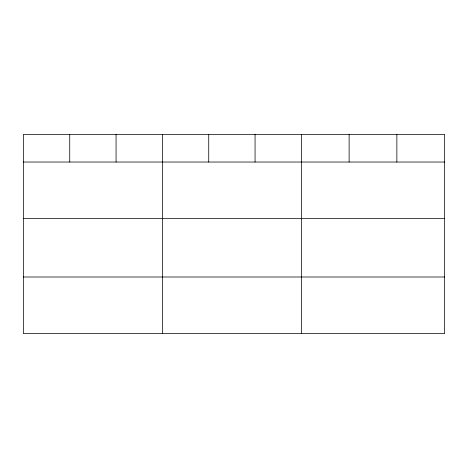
<?xml version="1.0" encoding="UTF-8"?>
<svg xmlns="http://www.w3.org/2000/svg" width="468" height="468" viewBox="0 0 468 468"><rect width="100%" height="100%" fill="white"/><g stroke="black" fill="none" stroke-linecap="round" stroke-linejoin="round"><path stroke-width="0.7" d="M444.6 218.655L444.6 134.374L23.4 134.374L23.4 333.625L444.6 333.625L444.6 218.655L23.4 218.655M23.4 162.033L444.6 162.033M23.4 276.998L444.6 276.998M396.864 134.374L396.864 162.033M349.128 134.374L349.128 162.033M301.392 134.374L301.392 333.625M255.06 134.374L255.06 162.033M208.728 134.374L208.728 162.033M162.396 134.374L162.396 333.625M116.064 134.374L116.064 162.033M69.732 134.374L69.732 162.033"/></g></svg>
